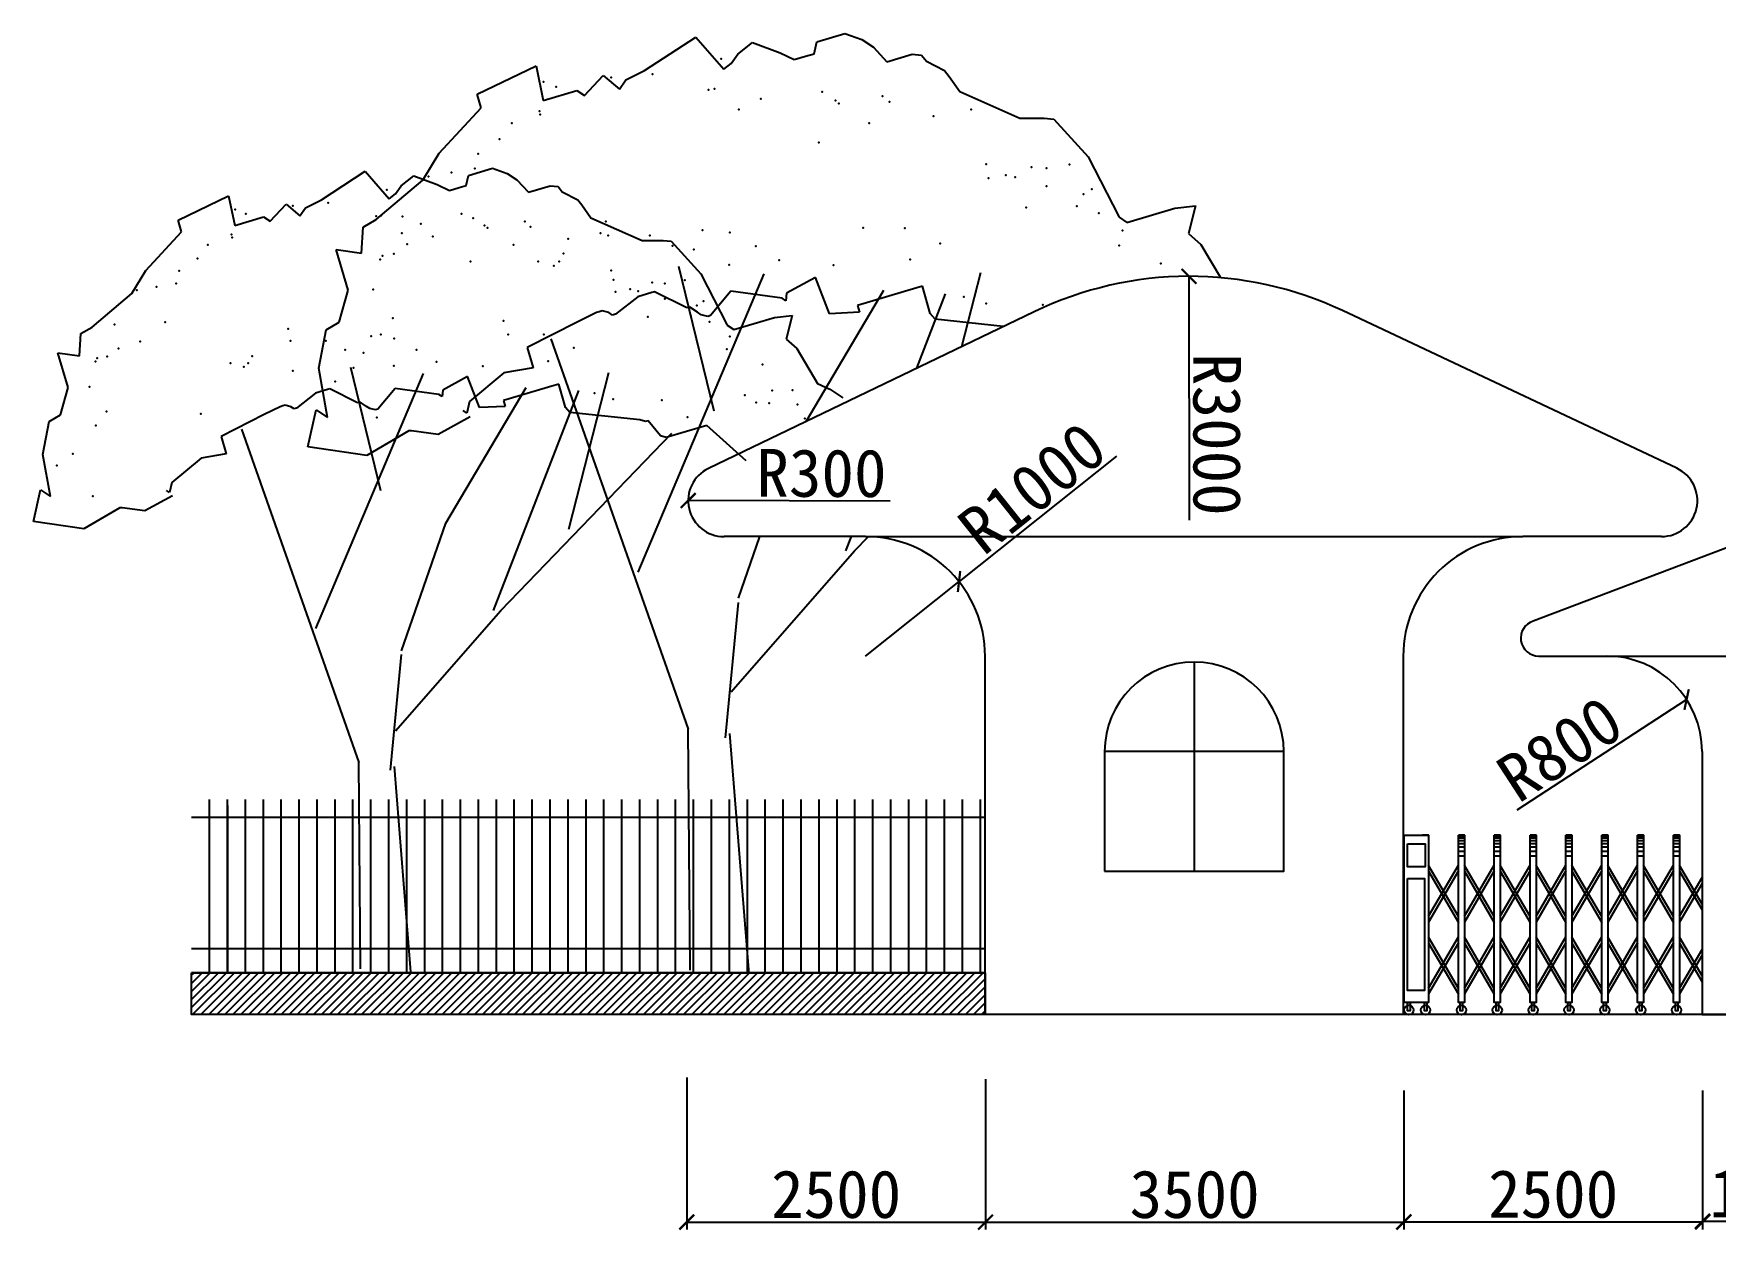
# Model space of a CAD drawing. Extents: x 652 to 897, y 187 to 370.
# Drawn here: x 652.73 to 680.87, y 346.75 to 366.77 of the extents above; entities that cross this region are included whole.
import ezdxf

# ---------------------------------------------------------------- set-up
doc = ezdxf.new("R2010")
doc.units = 0
doc.layers.get('0').update_dxf_attribs({"linetype": 'CONTINUOUS'})
doc.layers.get('DEFPOINTS').update_dxf_attribs({"linetype": 'CONTINUOUS'})
doc.styles.get("Standard").update_dxf_attribs({"font": 'SimSun.ttf'})
doc.dimstyles.new('ISO-25', dxfattribs={"dimscale": 0.1, "dimtxt": 8, "dimasz": 2.5, "dimexe": 1.25, "dimexo": 0.625, "dimtad": 1, "dimdec": 0, "dimlfac": 500, "dimtxsty": 'STANDARD', "dimblk": 'ARCHTICK', "dimcen": 2.5, "dimazin": 3, "dimtfac": 1, "dimtdec": 0, "dimtmove": 0, "dimatfit": 3})

# ---------------------------------------------------------------- blocks, each defined once
blk = doc.blocks.new('2')
blk.add_line((0, 1.25), (0, -0.2))
blk = doc.blocks.new('_ARCHTICK')
at = {"color": 0, "linetype": 'BYBLOCK', "const_width": 0.15}
blk.add_lwpolyline([(-0.5, -0.5), (0.5, 0.5)], dxfattribs=at)
blk = doc.blocks.new('*D41')
at = {"color": 0}
for p, q in [((668.656, 349.277), (668.656, 346.759)), ((675.656, 349.089), (675.656, 346.759)), ((668.656, 346.884), (675.656, 346.884))]:
    blk.add_line(p, q, dxfattribs=at)
at = {"layer": 'DEFPOINTS', "color": 0}
for p in [(668.656, 349.339), (675.656, 349.152), (675.656, 346.884)]:
    blk.add_point(p, dxfattribs=at)
at = {"color": 0, "xscale": 0.25, "yscale": 0.25, "zscale": 0.25, "rotation": 180}
blk.add_blockref('_ARCHTICK', (668.656, 346.884), dxfattribs=at)
at = {"color": 0, "xscale": 0.25, "yscale": 0.25, "zscale": 0.25}
blk.add_blockref('_ARCHTICK', (675.656, 346.884), dxfattribs=at)
at = {"color": 0, "insert": (672.156, 347.347), "char_height": 0.8, "attachment_point": 5}
blk.add_mtext('3500', dxfattribs=at)
blk = doc.blocks.new('*D42')
at = {"color": 0}
for p, q in [((663.657, 349.302), (663.657, 346.759)), ((668.656, 349.277), (668.656, 346.759)), ((663.657, 346.884), (668.656, 346.884))]:
    blk.add_line(p, q, dxfattribs=at)
at = {"layer": 'DEFPOINTS', "color": 0}
for p in [(663.657, 349.364), (668.656, 349.339), (668.656, 346.884)]:
    blk.add_point(p, dxfattribs=at)
at = {"color": 0, "xscale": 0.25, "yscale": 0.25, "zscale": 0.25, "rotation": 180}
blk.add_blockref('_ARCHTICK', (663.657, 346.884), dxfattribs=at)
at = {"color": 0, "xscale": 0.25, "yscale": 0.25, "zscale": 0.25}
blk.add_blockref('_ARCHTICK', (668.656, 346.884), dxfattribs=at)
at = {"color": 0, "insert": (666.157, 347.347), "char_height": 0.8, "attachment_point": 5}
blk.add_mtext('2500', dxfattribs=at)
blk = doc.blocks.new('*D43')
at = {"color": 0}
for p, q in [((680.657, 349.089), (680.657, 346.773)), ((683.057, 349.089), (683.057, 346.773)), ((680.657, 346.898), (683.057, 346.898))]:
    blk.add_line(p, q, dxfattribs=at)
at = {"layer": 'DEFPOINTS', "color": 0}
for p in [(680.657, 349.152), (683.057, 349.152), (683.057, 346.898)]:
    blk.add_point(p, dxfattribs=at)
at = {"color": 0, "xscale": 0.25, "yscale": 0.25, "zscale": 0.25, "rotation": 180}
blk.add_blockref('_ARCHTICK', (680.657, 346.898), dxfattribs=at)
at = {"color": 0, "xscale": 0.25, "yscale": 0.25, "zscale": 0.25}
blk.add_blockref('_ARCHTICK', (683.057, 346.898), dxfattribs=at)
at = {"color": 0, "insert": (681.857, 347.36), "char_height": 0.8, "attachment_point": 5}
blk.add_mtext('1200', dxfattribs=at)
blk = doc.blocks.new('*D44')
at = {"color": 0}
for p, q in [((675.656, 349.089), (675.656, 346.763)), ((680.657, 349.089), (680.657, 346.763)), ((675.656, 346.888), (680.657, 346.888))]:
    blk.add_line(p, q, dxfattribs=at)
at = {"layer": 'DEFPOINTS', "color": 0}
for p in [(675.656, 349.152), (680.657, 349.152), (680.657, 346.888)]:
    blk.add_point(p, dxfattribs=at)
at = {"color": 0, "xscale": 0.25, "yscale": 0.25, "zscale": 0.25, "rotation": 180}
blk.add_blockref('_ARCHTICK', (675.656, 346.888), dxfattribs=at)
at = {"color": 0, "xscale": 0.25, "yscale": 0.25, "zscale": 0.25}
blk.add_blockref('_ARCHTICK', (680.657, 346.888), dxfattribs=at)
at = {"color": 0, "insert": (678.156, 347.351), "char_height": 0.8, "attachment_point": 5}
blk.add_mtext('2500', dxfattribs=at)
blk = doc.blocks.new('*D46')
at = {"color": 0}
blk.add_line((672.068, 358.63), (672.062, 362.711), dxfattribs=at)
at = {"layer": 'DEFPOINTS', "color": 0}
for p in [(672.062, 362.711), (672.071, 356.711)]:
    blk.add_point(p, dxfattribs=at)
at = {"color": 0, "xscale": 0.25, "yscale": 0.25, "zscale": 0.25, "rotation": 90.08565012152731}
blk.add_blockref('_ARCHTICK', (672.062, 362.711), dxfattribs=at)
at = {"color": 0, "insert": (672.529, 360.066), "char_height": 0.8, "attachment_point": 5, "rotation": 270.0857}
blk.add_mtext('R3000', dxfattribs=at)
blk = doc.blocks.new('*D47')
at = {"color": 0}
for p in [(670.851, 359.703), (666.648, 356.357)]:
    blk.add_line(p, (668.213, 357.603), dxfattribs=at)
at = {"layer": 'DEFPOINTS', "color": 0}
for p in [(668.213, 357.603), (666.648, 356.357)]:
    blk.add_point(p, dxfattribs=at)
at = {"color": 0, "xscale": 0.25, "yscale": 0.25, "zscale": 0.25, "rotation": 218.5308070833471}
blk.add_blockref('_ARCHTICK', (668.213, 357.603), dxfattribs=at)
at = {"color": 0, "insert": (669.439, 359.17), "char_height": 0.8, "attachment_point": 5, "rotation": 38.5308}
blk.add_mtext('R1000', dxfattribs=at)
blk = doc.blocks.new('*D48')
at = {"color": 0}
blk.add_line((667.061, 358.947), (663.681, 358.959), dxfattribs=at)
at = {"layer": 'DEFPOINTS', "color": 0}
for p in [(663.681, 358.959), (664.281, 358.957)]:
    blk.add_point(p, dxfattribs=at)
at = {"color": 0, "xscale": 0.25, "yscale": 0.25, "zscale": 0.25, "rotation": 179.8000840499547}
blk.add_blockref('_ARCHTICK', (663.681, 358.959), dxfattribs=at)
at = {"color": 0, "insert": (665.911, 359.414), "char_height": 0.8, "attachment_point": 5, "rotation": 359.8001}
blk.add_mtext('R300', dxfattribs=at)
blk = doc.blocks.new('*D50')
at = {"color": 0}
blk.add_line((677.556, 353.786), (680.389, 355.629), dxfattribs=at)
at = {"layer": 'DEFPOINTS', "color": 0}
for p in [(680.389, 355.629), (679.048, 354.757)]:
    blk.add_point(p, dxfattribs=at)
at = {"color": 0, "xscale": 0.25, "yscale": 0.25, "zscale": 0.25, "rotation": 33.05503917386218}
blk.add_blockref('_ARCHTICK', (680.389, 355.629), dxfattribs=at)
at = {"color": 0, "insert": (678.269, 354.801), "char_height": 0.8, "attachment_point": 5, "rotation": 33.055}
blk.add_mtext('R800', dxfattribs=at)

msp = doc.modelspace()

# ---------------------------------------------------------------- hatches: boundary and pattern name
h = msp.add_hatch()
h.set_pattern_fill('ANSI31', color=256, scale=0.03, style=0)
h.set_pattern_definition([(45, (411.570075, 24.10095), (-0.06735192, 0.06735192), [])])
h.paths.add_polyline_path([(668.6484, 351.0568), (655.371, 351.0568), (655.371, 350.3568), (668.6484, 350.3568)])

# ---------------------------------------------------------------- linework, layer by layer
at = {"color": 3}
for p, q in [((665.831, 366.6335), (666.3024, 366.7724)), ((666.3024, 366.7724), (666.5881, 366.6723)), ((662.9501, 366.1532), (663.8096, 366.7138)), ((663.8096, 366.7138), (664.2754, 366.1752)), ((664.5088, 366.4282), (664.758, 366.6248)), ((664.758, 366.6248), (665.2183, 366.453)), ((665.2183, 366.453), (665.4563, 366.3389)), ((665.6452, 366.3945), (665.7865, 366.4362)), ((665.7865, 366.4362), (665.831, 366.6335)), ((666.5881, 366.6723), (666.7793, 366.5444)), ((666.7793, 366.5444), (667.0039, 366.3032)), ((660.1468, 365.7578), (661.1342, 366.233)), ((661.1342, 366.233), (661.2532, 365.6532)), ((662.6373, 366), (662.9501, 366.1532)), ((664.2754, 366.1752), (664.4001, 366.273)), ((664.4001, 366.273), (664.5088, 366.4282)), ((665.4563, 366.3389), (665.6452, 366.3945)), ((667.0039, 366.3032), (667.4277, 366.4281)), ((667.4277, 366.4281), (667.5867, 366.4128)), ((667.5867, 366.4128), (667.6669, 366.3132)), ((667.6669, 366.3132), (667.9691, 366.157)), ((667.9691, 366.157), (668.0493, 366.0574)), ((661.947, 365.7344), (662.2572, 366.0722)), ((662.2572, 366.0722), (662.5286, 365.8447)), ((662.5286, 365.8447), (662.6373, 366)), ((668.0493, 366.0574), (668.2271, 365.8024)), ((660.2136, 365.5311), (660.1468, 365.7578)), ((661.2532, 365.6532), (661.8191, 365.8199)), ((661.8191, 365.8199), (661.947, 365.7344)), ((668.2271, 365.8024), (669.2285, 365.3605)), ((659.515, 364.7726), (660.2136, 365.5311)), ((669.2285, 365.3605), (669.6389, 365.3582)), ((669.6389, 365.3582), (669.797, 365.3426)), ((669.797, 365.3426), (670.3762, 364.7086)), ((659.2379, 364.3225), (659.515, 364.7726)), ((657.5423, 363.9898), (658.2769, 364.469)), ((658.2769, 364.469), (658.675, 364.0086)), ((660.0046, 364.4003), (660.4076, 364.519)), ((660.4076, 364.519), (660.6517, 364.4335)), ((670.3762, 364.7086), (670.3762, 364.7086)), ((670.3762, 364.7086), (670.8952, 363.6996)), ((658.4594, 363.6625), (659.2379, 364.3225)), ((658.7816, 364.0921), (658.8745, 364.2248)), ((658.8745, 364.2248), (659.0875, 364.3928)), ((659.0875, 364.3928), (659.4809, 364.246)), ((659.4809, 364.246), (659.6844, 364.1485)), ((659.6844, 364.1485), (659.8458, 364.196)), ((659.8458, 364.196), (659.9666, 364.2316)), ((659.9666, 364.2316), (660.0046, 364.4003)), ((660.6517, 364.4335), (660.8151, 364.3242)), ((660.8151, 364.3242), (661.0071, 364.118)), ((661.0071, 364.118), (661.3693, 364.2247)), ((661.3693, 364.2247), (661.5052, 364.2116)), ((661.5052, 364.2116), (661.5737, 364.1265)), ((655.1463, 363.6519), (655.9902, 364.058)), ((655.9902, 364.058), (656.092, 363.5624)), ((656.6849, 363.6319), (656.95, 363.9205)), ((656.95, 363.9205), (657.182, 363.7261)), ((657.2749, 363.8588), (657.5423, 363.9898)), ((658.675, 364.0086), (658.7816, 364.0921)), ((661.5737, 364.1265), (661.8321, 363.993)), ((661.8321, 363.993), (661.9006, 363.9079)), ((661.9006, 363.9079), (662.0526, 363.6899)), ((655.2034, 363.4581), (655.1463, 363.6519)), ((656.092, 363.5624), (656.5756, 363.7049)), ((656.5756, 363.7049), (656.6849, 363.6319)), ((657.182, 363.7261), (657.2749, 363.8588)), ((658.2405, 363.5359), (658.4594, 363.6625)), ((662.0526, 363.6899), (662.9085, 363.3122)), ((670.8952, 363.6996), (671.0231, 363.6141)), ((671.0231, 363.6141), (671.8247, 363.8502)), ((671.8247, 363.8502), (672.1706, 363.8911)), ((672.1706, 363.8911), (672.0516, 363.4254)), ((654.6063, 362.8098), (655.2034, 363.4581)), ((658.2157, 363.099), (658.2405, 363.5359)), ((672.0516, 363.4254), (672.2602, 363.2416)), ((657.7887, 363.1575), (658.2157, 363.099)), ((657.9888, 362.4784), (657.7887, 363.1575)), ((662.9085, 363.3122), (663.2592, 363.3103)), ((663.2592, 363.3103), (663.3944, 363.297)), ((663.3944, 363.297), (663.8894, 362.755)), ((672.2602, 363.2416), (672.5893, 362.6888)), ((654.3695, 362.4251), (654.6063, 362.8098)), ((663.8894, 362.755), (663.8894, 362.755)), ((663.8894, 362.755), (664.333, 361.8927)), ((665.8134, 362.694), (665.3283, 362.4289)), ((666.0435, 362.0858), (665.8134, 362.694)), ((667.5046, 362.5163), (666.5149, 362.2247)), ((667.5991, 362.5442), (667.5046, 362.5163)), ((667.7324, 362.0918), (667.5991, 362.5442)), ((653.7041, 361.861), (654.3695, 362.4251)), ((657.8396, 361.9428), (657.9888, 362.4784)), ((662.8355, 362.3703), (662.4616, 362.076)), ((663.0712, 362.4398), (662.8355, 362.3703)), ((663.118, 362.4536), (663.0712, 362.4398)), ((663.6594, 362.1825), (663.118, 362.4536)), ((664.3968, 362.4608), (664.0552, 362.0538)), ((665.2507, 362.3439), (664.3968, 362.4608)), ((665.3141, 362.3015), (665.2507, 362.3439)), ((665.3283, 362.4289), (665.3141, 362.3015)), ((666.5149, 362.2247), (666.5483, 362.1114)), ((657.6204, 361.8171), (657.8396, 361.9428)), ((661.8324, 361.9516), (660.9862, 361.5181)), ((662.1452, 362.1048), (661.8324, 361.9516)), ((662.1928, 362.1189), (662.1452, 362.1048)), ((662.2396, 362.1327), (662.1928, 362.1189)), ((662.1928, 362.1189), (662.1928, 362.1189)), ((662.3506, 362.1043), (662.2396, 362.1327)), ((662.414, 362.0619), (662.3506, 362.1043)), ((662.4616, 362.076), (662.414, 362.0619)), ((663.7062, 362.1963), (663.6594, 362.1825)), ((663.834, 362.1108), (663.7062, 362.1963)), ((663.8974, 362.0684), (663.834, 362.1108)), ((664.0084, 362.04), (663.8974, 362.0684)), ((664.0552, 362.0538), (664.0084, 362.04)), ((664.4423, 361.8196), (665.1274, 362.0214)), ((665.1274, 362.0214), (665.4231, 362.0564)), ((665.4231, 362.0564), (665.3214, 361.6584)), ((666.5483, 362.1114), (666.0435, 362.0858)), ((667.8126, 361.9922), (667.7324, 362.0918)), ((668.954, 361.8698), (667.8126, 361.9922)), ((653.4958, 361.3794), (653.517, 361.7527)), ((653.517, 361.7527), (653.7041, 361.861)), ((657.4981, 361.1716), (657.6204, 361.8171)), ((664.333, 361.8927), (664.4423, 361.8196)), ((665.3214, 361.6584), (665.4997, 361.5012)), ((653.3019, 360.8489), (653.1309, 361.4293)), ((653.1309, 361.4293), (653.4958, 361.3794)), ((660.9862, 361.5181), (661.0861, 361.179)), ((665.4997, 361.5012), (665.8456, 360.9202)), ((657.6433, 360.3489), (657.4981, 361.1716)), ((660.5981, 361.0963), (660.022, 360.6191)), ((661.0861, 361.179), (660.5981, 361.0963)), ((653.1743, 360.3911), (653.3019, 360.8489)), ((657.6458, 360.8159), (657.4443, 360.7566)), ((657.6858, 360.8277), (657.6458, 360.8159)), ((658.1485, 360.596), (657.6858, 360.8277)), ((658.7788, 360.8339), (658.4869, 360.486)), ((659.5086, 360.734), (658.7788, 360.8339)), ((659.5749, 360.8066), (659.5628, 360.6978)), ((659.9896, 361.0332), (659.5749, 360.8066)), ((660.1862, 360.5134), (659.9896, 361.0332)), ((661.4351, 360.8814), (660.5892, 360.6321)), ((661.5158, 360.9051), (661.4351, 360.8814)), ((661.6297, 360.5185), (661.5158, 360.9051)), ((665.8456, 360.9202), (666.0497, 360.8228)), ((666.0497, 360.8228), (666.2676, 360.6765)), ((656.8543, 360.5296), (656.587, 360.3987)), ((656.895, 360.5416), (656.8543, 360.5296)), ((656.9351, 360.5534), (656.895, 360.5416)), ((656.895, 360.5416), (656.895, 360.5416)), ((657.0299, 360.5292), (656.9351, 360.5534)), ((657.0841, 360.493), (657.0299, 360.5292)), ((657.4443, 360.7566), (657.1248, 360.505)), ((658.1885, 360.6078), (658.1485, 360.596)), ((658.2978, 360.5347), (658.1885, 360.6078)), ((658.352, 360.4985), (658.2978, 360.5347)), ((659.5628, 360.6978), (659.5086, 360.734)), ((660.022, 360.6191), (659.9774, 360.4218)), ((660.6177, 360.5353), (660.1862, 360.5134)), ((660.5892, 360.6321), (660.6177, 360.5353)), ((652.8824, 359.732), (652.987, 360.2837)), ((652.987, 360.2837), (653.1743, 360.3911)), ((656.587, 360.3987), (655.8638, 360.0281)), ((657.1248, 360.505), (657.0841, 360.493)), ((657.3157, 359.8589), (657.4521, 360.4768)), ((657.4521, 360.4768), (657.6433, 360.3489)), ((658.4469, 360.4742), (658.352, 360.4985)), ((658.4869, 360.486), (658.4469, 360.4742)), ((660.0345, 360.3617), (659.4942, 360.0668)), ((659.9774, 360.4218), (659.9141, 360.4642)), ((661.6983, 360.4334), (661.6297, 360.5185)), ((662.8737, 360.3073), (661.6983, 360.4334)), ((662.9688, 360.2822), (662.8737, 360.3073)), ((663.0096, 360.2942), (662.9688, 360.2822)), ((663.2157, 360.04), (663.0096, 360.2942)), ((655.8638, 360.0281), (655.9492, 359.7383)), ((659.0028, 360.1253), (658.3007, 359.7131)), ((659.0516, 360.1253), (659.0028, 360.1253)), ((659.4942, 360.0668), (659.0516, 360.1253)), ((663.3106, 360.0158), (663.2157, 360.04)), ((663.995, 360.2175), (663.3106, 360.0158)), ((664.6517, 359.6227), (663.995, 360.2175)), ((653.0066, 359.0288), (652.8824, 359.732)), ((655.9492, 359.7383), (655.5321, 359.6676)), ((658.3007, 359.7131), (657.3157, 359.8589)), ((655.5321, 359.6676), (655.0396, 359.2598)), ((652.7265, 358.61), (652.8431, 359.1381)), ((652.8431, 359.1381), (653.0066, 359.0288)), ((655.0016, 359.0911), (654.9474, 359.1273)), ((655.0396, 359.2598), (655.0016, 359.0911)), ((654.1685, 358.8378), (653.5684, 358.4854)), ((654.2102, 358.8378), (654.1685, 358.8378)), ((654.5886, 358.7877), (654.2102, 358.8378)), ((655.0504, 359.0397), (654.5886, 358.7877)), ((653.5684, 358.4854), (652.7265, 358.61))]:
    msp.add_line(p, q, dxfattribs=at)
for p, q in [((664.1156, 360.4558), (663.5256, 362.8735)), ((662.8421, 357.7608), (664.9504, 362.7553)), ((668.2611, 361.5366), (668.578, 362.7725)), ((665.6565, 360.2841), (666.9563, 362.4776)), ((667.5043, 361.1727), (667.988, 362.419)), ((669.4712, 362.1185), (664.0207, 359.4975)), ((680.2255, 359.4995), (674.6306, 362.138)), ((661.3828, 361.6624), (663.6812, 355.1354)), ((658.5384, 359.1202), (658.0342, 361.1866)), ((661.6806, 358.4797), (662.3525, 361.1003)), ((657.45, 356.8168), (659.252, 361.0856)), ((659.6227, 358.5807), (660.9664, 360.8482)), ((660.4204, 357.1194), (661.8482, 360.7982)), ((656.2028, 360.1515), (658.1672, 354.5729)), ((660.5463, 357.1194), (663.4056, 360.0891)), ((658.8843, 356.4428), (659.6227, 358.5807)), ((664.5203, 357.3232), (664.8772, 358.3568)), ((666.3175, 358.1149), (666.4114, 358.3568)), ((666.4648, 358.1149), (666.6977, 358.3568)), ((666.6484, 358.3568), (677.6484, 358.3568)), ((664.4013, 355.7558), (666.4648, 358.1149)), ((681.1656, 358.2069), (677.8192, 356.9416)), ((664.3036, 354.9892), (664.5203, 357.2503)), ((658.7826, 355.1031), (660.5463, 357.1194)), ((658.6992, 354.4479), (658.8843, 356.3805)), ((677.9132, 356.3568), (679.0484, 356.3568)), ((679.0484, 356.3568), (684.6484, 356.3568)), ((672.1484, 356.2568), (672.1484, 352.7568)), ((663.7137, 351.0981), (663.6812, 355.1354)), ((664.3743, 355.0625), (664.6967, 351.0396)), ((680.6484, 354.7568), (680.6484, 350.3568)), ((658.195, 351.1222), (658.1672, 354.5729)), ((658.7596, 354.5105), (659.0351, 351.0722)), ((655.971, 353.8543), (655.971, 351.0568)), ((668.6484, 353.6568), (655.371, 353.6568)), ((676.0697, 353.3568), (675.9697, 353.3568)), ((676.6697, 353.3568), (676.5697, 353.3568)), ((676.6697, 353.3368), (676.5697, 353.3368)), ((676.6697, 353.3068), (676.5697, 353.3068)), ((676.6697, 353.2668), (676.5697, 353.2668)), ((676.6697, 353.2168), (676.5697, 353.2168)), ((677.2697, 353.3568), (677.1697, 353.3568)), ((677.2697, 353.3368), (677.1697, 353.3368)), ((677.2697, 353.3068), (677.1697, 353.3068)), ((677.2697, 353.2668), (677.1697, 353.2668)), ((677.2697, 353.2168), (677.1697, 353.2168)), ((677.8697, 353.3568), (677.7697, 353.3568)), ((677.8697, 353.3368), (677.7697, 353.3368)), ((677.8697, 353.3068), (677.7697, 353.3068)), ((677.8697, 353.2668), (677.7697, 353.2668)), ((677.8697, 353.2168), (677.7697, 353.2168)), ((678.4697, 353.3568), (678.3697, 353.3568)), ((678.4697, 353.3368), (678.3697, 353.3368)), ((678.4697, 353.3068), (678.3697, 353.3068)), ((678.4697, 353.2668), (678.3697, 353.2668)), ((678.4697, 353.2168), (678.3697, 353.2168)), ((679.0697, 353.3568), (678.9697, 353.3568)), ((679.0697, 353.3368), (678.9697, 353.3368)), ((679.0697, 353.3068), (678.9697, 353.3068)), ((679.0697, 353.2668), (678.9697, 353.2668)), ((679.0697, 353.2168), (678.9697, 353.2168)), ((679.6697, 353.3568), (679.5697, 353.3568)), ((679.6697, 353.3368), (679.5697, 353.3368)), ((679.6697, 353.3068), (679.5697, 353.3068)), ((679.6697, 353.2668), (679.5697, 353.2668)), ((679.6697, 353.2168), (679.5697, 353.2168)), ((680.2697, 353.3568), (680.1697, 353.3568)), ((680.2697, 353.3368), (680.1697, 353.3368)), ((680.2697, 353.3068), (680.1697, 353.3068)), ((680.2697, 353.2668), (680.1697, 353.2668)), ((680.2697, 353.2168), (680.1697, 353.2168)), ((676.6697, 353.1568), (676.5697, 353.1568)), ((676.6697, 353.0868), (676.5697, 353.0868)), ((676.6697, 353.0068), (676.5697, 353.0068)), ((677.2697, 353.1568), (677.1697, 353.1568)), ((677.2697, 353.0868), (677.1697, 353.0868)), ((677.2697, 353.0068), (677.1697, 353.0068)), ((677.8697, 353.1568), (677.7697, 353.1568)), ((677.8697, 353.0868), (677.7697, 353.0868)), ((677.8697, 353.0068), (677.7697, 353.0068)), ((678.4697, 353.1568), (678.3697, 353.1568)), ((678.4697, 353.0868), (678.3697, 353.0868)), ((678.4697, 353.0068), (678.3697, 353.0068)), ((679.0697, 353.1568), (678.9697, 353.1568)), ((679.0697, 353.0868), (678.9697, 353.0868)), ((679.0697, 353.0068), (678.9697, 353.0068)), ((679.6697, 353.1568), (679.5697, 353.1568)), ((679.6697, 353.0868), (679.5697, 353.0868)), ((679.6697, 353.0068), (679.5697, 353.0068)), ((680.2697, 353.1568), (680.1697, 353.1568)), ((680.2697, 353.0868), (680.1697, 353.0868)), ((680.2697, 353.0068), (680.1697, 353.0068)), ((668.6484, 351.4568), (655.371, 351.4568)), ((668.6484, 351.0568), (655.371, 351.0568)), ((728.9352, 350.3568), (655.371, 350.3568)), ((680.6484, 350.3568), (683.0484, 350.3568))]:
    msp.add_line(p, q)
for points in [[(668.6484, 350.3568), (668.6484, 356.3568, 0.4142136), (666.6484, 358.3568), (664.2807, 358.3568)], [(679.9695, 358.3568), (677.6484, 358.3568, 0.4142136), (675.6484, 356.3568), (675.6484, 350.3568), (668.6484, 350.3568)]]:
    msp.add_lwpolyline(points, format="xyb")
for points in [[(670.6484, 352.7568), (673.6484, 352.7568), (673.6484, 354.7568), (670.6484, 354.7568)], [(675.6651, 353.3568), (676.0697, 353.3568), (676.0697, 350.5568), (675.6629, 350.5568)], [(675.7202, 353.2148), (676.0124, 353.2148), (676.0124, 352.8273), (675.7202, 352.8273)], [(676.5697, 353.3568), (676.6697, 353.3568), (676.6697, 350.5568), (676.5697, 350.5568)], [(677.1697, 353.3568), (677.2697, 353.3568), (677.2697, 350.5568), (677.1697, 350.5568)], [(677.7697, 353.3568), (677.8697, 353.3568), (677.8697, 350.5568), (677.7697, 350.5568)], [(678.3697, 353.3568), (678.4697, 353.3568), (678.4697, 350.5568), (678.3697, 350.5568)], [(678.9697, 353.3568), (679.0697, 353.3568), (679.0697, 350.5568), (678.9697, 350.5568)], [(679.5697, 353.3568), (679.6697, 353.3568), (679.6697, 350.5568), (679.5697, 350.5568)], [(680.1697, 353.3568), (680.2697, 353.3568), (680.2697, 350.5568), (680.1697, 350.5568)], [(675.7211, 352.6322), (676.0019, 352.6322), (676.0019, 350.7619), (675.7211, 350.7619)], [(655.371, 351.0568), (668.6484, 351.0568), (668.6484, 350.3568), (655.371, 350.3568)], [(675.721, 350.5568), (675.7609, 350.5568), (675.7609, 350.4201), (675.721, 350.4201)], [(676.0009, 350.5568), (676.0408, 350.5568), (676.0408, 350.4201), (676.0009, 350.4201)], [(676.6009, 350.5568), (676.6408, 350.5568), (676.6408, 350.4201), (676.6009, 350.4201)], [(677.2009, 350.5568), (677.2408, 350.5568), (677.2408, 350.4201), (677.2009, 350.4201)], [(677.8009, 350.5568), (677.8408, 350.5568), (677.8408, 350.4201), (677.8009, 350.4201)], [(678.4009, 350.5568), (678.4408, 350.5568), (678.4408, 350.4201), (678.4009, 350.4201)], [(679.0009, 350.5568), (679.0408, 350.5568), (679.0408, 350.4201), (679.0009, 350.4201)], [(679.6009, 350.5568), (679.6408, 350.5568), (679.6408, 350.4201), (679.6009, 350.4201)], [(680.2009, 350.5568), (680.2408, 350.5568), (680.2408, 350.4201), (680.2009, 350.4201)]]:
    msp.add_lwpolyline(points, close=True)
for points in [[(676.0697, 352.0033), (676.5697, 352.8582)], [(676.5697, 351.9981), (676.0697, 352.8529)], [(676.5697, 352.7605), (676.0697, 351.9057)], [(676.0697, 352.7552), (676.5697, 351.9004)], [(676.6697, 352.0033), (677.1697, 352.8582)], [(677.1697, 351.9981), (676.6697, 352.8529)], [(677.1697, 352.7605), (676.6697, 351.9057)], [(676.6697, 352.7552), (677.1697, 351.9004)], [(677.2697, 352.0033), (677.7697, 352.8582)], [(677.7697, 351.9981), (677.2697, 352.8529)], [(677.7697, 352.7605), (677.2697, 351.9057)], [(677.2697, 352.7552), (677.7697, 351.9004)], [(677.8697, 352.0033), (678.3697, 352.8582)], [(678.3697, 351.9981), (677.8697, 352.8529)], [(678.3697, 352.7605), (677.8697, 351.9057)], [(677.8697, 352.7552), (678.3697, 351.9004)], [(678.4697, 352.0033), (678.9697, 352.8582)], [(678.9697, 351.9981), (678.4697, 352.8529)], [(678.9697, 352.7605), (678.4697, 351.9057)], [(678.4697, 352.7552), (678.9697, 351.9004)], [(679.0697, 352.0033), (679.5697, 352.8582)], [(679.5697, 351.9981), (679.0697, 352.8529)], [(679.5697, 352.7605), (679.0697, 351.9057)], [(679.0697, 352.7552), (679.5697, 351.9004)], [(679.6697, 352.0033), (680.1697, 352.8582)], [(680.1697, 351.9981), (679.6697, 352.8529)], [(680.1697, 352.7605), (679.6697, 351.9057)], [(679.6697, 352.7552), (680.1697, 351.9004)], [(680.6484, 352.2054), (680.2697, 352.8529)], [(680.2697, 352.7552), (680.6484, 352.1078)], [(680.2697, 352.0033), (680.6484, 352.6508)], [(680.6484, 352.5532), (680.2697, 351.9057)], [(676.0697, 350.8005), (676.5697, 351.6553)], [(676.5697, 350.7952), (676.0697, 351.65)], [(676.5697, 351.5577), (676.0697, 350.7029)], [(676.0697, 351.5524), (676.5697, 350.6976)], [(676.6697, 350.8005), (677.1697, 351.6553)], [(677.1697, 350.7952), (676.6697, 351.65)], [(677.1697, 351.5577), (676.6697, 350.7029)], [(676.6697, 351.5524), (677.1697, 350.6976)], [(677.2697, 350.8005), (677.7697, 351.6553)], [(677.7697, 350.7952), (677.2697, 351.65)], [(677.7697, 351.5577), (677.2697, 350.7029)], [(677.2697, 351.5524), (677.7697, 350.6976)], [(677.8697, 350.8005), (678.3697, 351.6553)], [(678.3697, 350.7952), (677.8697, 351.65)], [(678.3697, 351.5577), (677.8697, 350.7029)], [(677.8697, 351.5524), (678.3697, 350.6976)], [(678.4697, 350.8005), (678.9697, 351.6553)], [(678.9697, 350.7952), (678.4697, 351.65)], [(678.9697, 351.5577), (678.4697, 350.7029)], [(678.4697, 351.5524), (678.9697, 350.6976)], [(679.0697, 350.8005), (679.5697, 351.6553)], [(679.5697, 350.7952), (679.0697, 351.65)], [(679.5697, 351.5577), (679.0697, 350.7029)], [(679.0697, 351.5524), (679.5697, 350.6976)], [(679.6697, 350.8005), (680.1697, 351.6553)], [(680.1697, 350.7952), (679.6697, 351.65)], [(680.1697, 351.5577), (679.6697, 350.7029)], [(679.6697, 351.5524), (680.1697, 350.6976)], [(680.6484, 351.0026), (680.2697, 351.65)], [(680.2697, 351.5524), (680.6484, 350.9049)], [(680.2697, 350.8005), (680.6484, 351.448)], [(680.6484, 351.3504), (680.2697, 350.7029)]]:
    msp.add_lwpolyline(points)
for centre in [(675.7413, 350.433), (676.0212, 350.433), (676.6212, 350.433), (677.2212, 350.433), (677.8212, 350.433), (678.4212, 350.433), (679.0212, 350.433), (679.6212, 350.433), (680.2212, 350.433)]:
    msp.add_circle(centre, 0.079)
for centre, radius, start, end in [((672.0714, 356.7112), 6, 64.7514, 115.68152), ((664.2807, 358.9568), 0.6, 115.68152, 270), ((679.9695, 358.9568), 0.6, 270, 64.7514), ((677.9132, 356.6568), 0.3, 108.27837, 270), ((679.0484, 354.7568), 1.6, 0, 90), ((672.1484, 354.7568), 1.5, 0, 180)]:
    msp.add_arc(centre, radius, start, end)
for p in [(664.2343, 366.3481), (661.2598, 365.9648), (661.4728, 365.881), (662.393, 366.0366), (663.0816, 366.0937), (664.0226, 365.8339), (664.1188, 365.8502), (664.8949, 365.6824), (665.922, 365.7967), (666.1456, 365.6553), (666.2037, 365.6047), (666.9306, 365.7276), (667.0472, 365.6286), (661.1924, 365.4751), (661.2021, 365.4173), (664.5271, 365.5003), (667.7843, 365.3937), (668.4141, 365.5003), (660.7283, 365.2767), (666.7089, 365.2723), (660.1674, 364.7629), (660.5253, 365.0037), (665.8664, 364.9495), (660.1096, 364.5145), (668.6685, 364.5867), (669.4248, 364.5353), (669.676, 364.5184), (670.0644, 364.5841), (659.3346, 364.3834), (659.7221, 364.449), (668.7077, 364.3547), (668.9981, 364.4038), (669.1533, 364.3696), (669.6771, 364.2195), (657.6547, 363.9389), (658.6399, 364.1563), (670.2982, 364.0849), (670.4335, 364.1682), (656.0976, 363.8287), (656.2797, 363.7571), (657.0662, 363.8901), (658.459, 363.7169), (658.5412, 363.7308), (658.8994, 363.7116), (659.8883, 363.7591), (660.0824, 363.6851), (660.9444, 363.6261), (662.3026, 363.6297), (669.3388, 363.8632), (670.1825, 363.8861), (670.5505, 363.7691), (656.04, 363.4102), (656.0483, 363.3608), (658.8902, 363.4318), (659.2045, 363.5874), (659.4047, 363.3782), (660.2735, 363.5642), (660.3231, 363.521), (661.0441, 363.5414), (661.6741, 363.3407), (662.2124, 363.4317), (662.342, 363.3967), (663.0394, 363.3959), (663.9215, 363.4846), (664.3768, 363.4418), (666.6065, 363.5209), (667.3042, 363.5191), (670.9488, 363.478), (655.6434, 363.2407), (658.7563, 363.0893), (658.978, 363.2466), (660.7549, 363.2368), (661.5956, 363.0912), (663.4182, 363.2203), (663.7765, 363.161), (664.8133, 363.2176), (667.896, 363.2597), (670.8911, 363.2286), (655.1639, 362.8015), (655.4698, 363.0073), (658.5237, 362.9906), (658.5621, 363.0564), (660.0349, 362.961), (661.1697, 362.9598), (661.4317, 362.8843), (661.5191, 362.9584), (662.3912, 362.8079), (664.3682, 362.9026), (665.2019, 362.9843), (666.1134, 362.8988), (667.3927, 362.9953), (671.5898, 362.9278), (654.7833, 362.5332), (655.1145, 362.5892), (662.4298, 362.6508), (662.7116, 362.4945), (663.0763, 362.607), (663.291, 362.5925), (663.6229, 362.6487), (654.4521, 362.4771), (658.4082, 362.4927), (662.4633, 362.4526), (662.8442, 362.4653), (663.2919, 362.3371), (663.8227, 362.222), (663.9384, 362.2932), (668.2956, 362.3706), (668.6645, 362.2538), (669.6142, 362.2352), (654.9253, 361.9435), (658.7391, 362.0099), (660.5904, 361.9646), (663.0027, 362.0325), (663.7238, 362.0521), (664.0384, 361.9521), (654.0801, 361.903), (656.9889, 361.833), (658.3725, 361.709), (658.536, 361.7369), (658.7617, 361.6724), (660.6674, 361.74), (661.2637, 361.7384), (664.3788, 361.7033), (653.9578, 361.371), (654.1474, 361.5055), (654.5121, 361.618), (656.3846, 361.3727), (657.0225, 361.6338), (657.6187, 361.6331), (657.9424, 361.483), (658.2486, 361.4324), (659.1348, 361.4807), (661.7696, 361.5167), (664.3295, 361.4901), (653.7591, 361.2867), (653.7919, 361.343), (656.0206, 361.2604), (656.2446, 361.1958), (656.3192, 361.2592), (657.0646, 361.1306), (658.082, 361.1818), (658.7543, 361.2115), (659.4669, 361.2813), (660.246, 361.2082), (661.3394, 361.2907), (664.9267, 361.2331), (653.6603, 360.8611), (657.7721, 360.9502), (665.4249, 360.8061), (662.1111, 360.7568), (662.4264, 360.6569), (663.2381, 360.6411), (664.6299, 360.7233), (664.8204, 360.6023), (665.036, 360.5871), (665.0853, 360.8003), (665.508, 360.5654), (653.9432, 360.4485), (655.5254, 360.4098), (658.4718, 360.3505), (663.6693, 360.3559), (665.633, 360.3309), (653.7696, 360.2152), (653.3815, 359.7407), (653.1166, 359.5427), (653.7147, 359.0302)]:
    msp.add_point(p, dxfattribs=at)

# ---------------------------------------------------------------- block references
at = {"xscale": 2, "yscale": 2, "zscale": 2, "rotation": 180}
for p in [(655.671, 353.5543), (655.971, 353.5543), (656.271, 353.5543), (656.571, 353.5543), (656.871, 353.5543), (657.171, 353.5543), (657.471, 353.5543), (657.771, 353.5543), (658.071, 353.5543), (658.371, 353.5543), (658.671, 353.5543), (658.971, 353.5543), (659.271, 353.5543), (659.571, 353.5543), (659.871, 353.5543), (660.171, 353.5543), (660.471, 353.5543), (660.771, 353.5543), (661.071, 353.5543), (661.371, 353.5543), (661.671, 353.5543), (661.971, 353.5543), (662.271, 353.5543), (662.571, 353.5543), (662.871, 353.5543), (663.171, 353.5543), (663.471, 353.5543), (663.771, 353.5543), (664.071, 353.5543), (664.371, 353.5543), (664.671, 353.5543), (664.971, 353.5543), (665.271, 353.5543), (665.571, 353.5543), (665.871, 353.5543), (666.171, 353.5543), (666.471, 353.5543), (666.771, 353.5543), (667.071, 353.5543), (667.371, 353.5543), (667.671, 353.5543), (667.971, 353.5543), (668.271, 353.5543), (668.571, 353.5543)]:
    msp.add_blockref('2', p, dxfattribs=at)

# ---------------------------------------------------------------- texts
at = {"width": 0.8, "flags": 9}
for tag, p, s, height in [('XSIZE', (658.6267, 351.1428), '14785', 0.00048), ('YSIZE', (658.6267, 351.1428), '14015', 0.00048), ('XSIZE', (664.2188, 351.1222), '14785', 0.000562), ('YSIZE', (664.2188, 351.1222), '14015', 0.000562)]:
    msp.add_attdef(tag, p, s, height=height, dxfattribs=at)

# ---------------------------------------------------------------- dimensions: what is measured, and where the dimension line sits
for center, mpoint, picture, middle in [((672.0714, 356.7112), (672.0624, 362.7112), '*D46', (672.0663, 360.0653)), ((679.0484, 354.7568), (680.3895, 355.6295), '*D50', (678.5211, 354.4136))]:
    dim = msp.add_radius_dim(center=center, mpoint=mpoint, dimstyle='ISO-25')
    dim.commit()
    dim.dimension.update_dxf_attribs({"geometry": picture, "text_midpoint": middle, "dimtype": 164})
dim = msp.add_radius_dim(center=(666.6484, 356.3568), mpoint=(668.213, 357.6026), dimstyle='ISO-25')
dim.commit()
dim.dimension.update_dxf_attribs({"geometry": '*D47', "text_midpoint": (669.4392, 359.1703)})
dim = msp.add_radius_dim(center=(664.2807, 358.9568), mpoint=(663.6807, 358.9589), dimstyle='ISO-25', override={"dimtmove": 1})
dim.commit()
dim.dimension.update_dxf_attribs({"geometry": '*D48', "text_midpoint": (665.9098, 358.9511), "dimtype": 164})
for base, p1, p2, picture, middle in [((668.6564, 346.8842), (663.6567, 349.3642), (668.6564, 349.3392), '*D42', (666.1566, 347.3467)), ((675.6559, 346.8842), (668.6564, 349.3392), (675.6559, 349.1517), '*D41', (672.1562, 347.3467)), ((680.6565, 346.8881), (675.6559, 349.1517), (680.6565, 349.1517), '*D44', (678.1562, 347.3506)), ((683.0572, 346.8979), (680.6565, 349.1517), (683.0572, 349.1517), '*D43', (681.8569, 347.3604))]:
    dim = msp.add_linear_dim(base=base, p1=p1, p2=p2, dimstyle='ISO-25')
    dim.commit()
    dim.dimension.update_dxf_attribs({"geometry": picture, "text_midpoint": middle})

doc.saveas('drawing.dxf')
